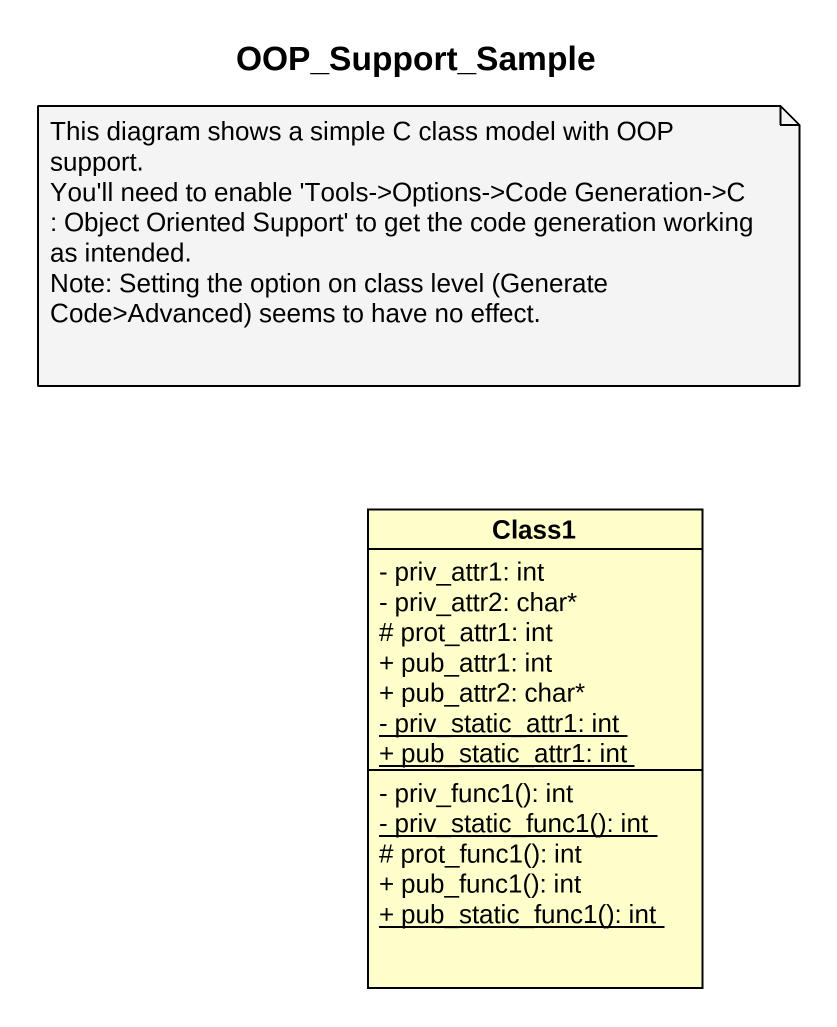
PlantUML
@startuml
title OOP_Support_Sample
hide circle
hide empty members
skinparam classAttributeIconSize 0
class Class1 {
  - priv_attr1: int
  - priv_attr2: char*
  # prot_attr1: int
  + pub_attr1: int
  + pub_attr2: char*
  {static} - priv_static_attr1: int
  {static} + pub_static_attr1: int
  - priv_func1(): int
  {static} - priv_static_func1(): int
  # prot_func1(): int
  + pub_func1(): int
  {static} + pub_static_func1(): int
}
note as N1
  This diagram shows a simple C class model with OOP support.
  You'll need to enable 'Tools->Options->Code Generation->C : Object Oriented Support' to get the code generation working as intended.
  Note: Setting the option on class level (Generate Code>Advanced) seems to have no effect.
end note
@enduml
